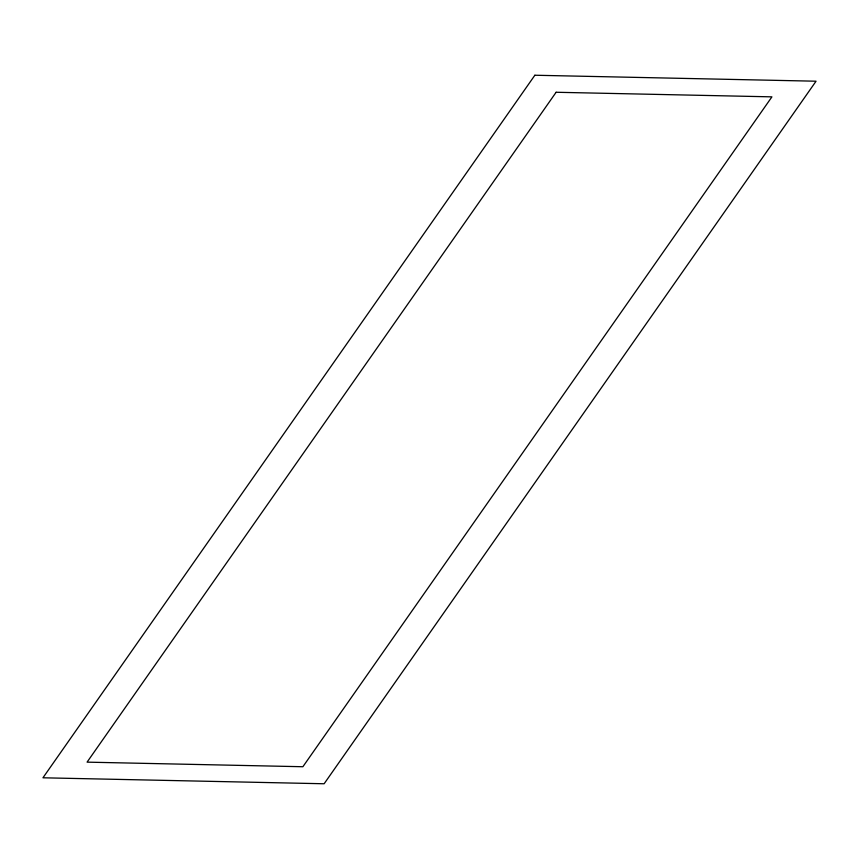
<?xml version="1.0" encoding="UTF-8"?>
<svg xmlns="http://www.w3.org/2000/svg" width="859" height="859" viewBox="0 0 859 859"><rect width="100%" height="100%" fill="white"/><g stroke="black" fill="none" stroke-linecap="round" stroke-linejoin="round"><path stroke-width="1.29" d="M534.867 75.238L42.95 777.792L324.133 783.762L816.05 81.208L534.867 75.238M556.117 92.267L87.07 762.148L302.883 766.733L771.93 96.852L556.117 92.267"/></g></svg>
